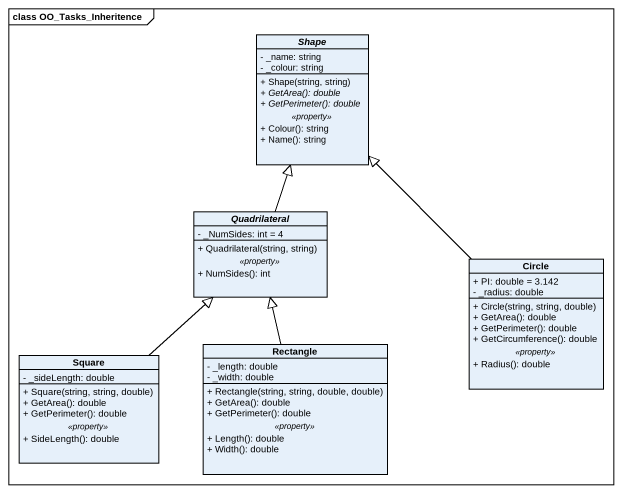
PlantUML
@startuml
mainframe class OO_Tasks_Inheritence
hide circle
hide empty members
skinparam classAttributeIconSize 0
abstract class Shape {
  - _name: string
  - _colour: string
  --
  + Shape(string, string)
  {abstract} + GetArea(): double
  {abstract} + GetPerimeter(): double
  .. <<property>> ..
  + Colour(): string
  + Name(): string
}
abstract class Quadrilateral {
  - _NumSides: int = 4
  --
  + Quadrilateral(string, string)
  .. <<property>> ..
  + NumSides(): int
}
class "Circle" as Circle_ {
  + PI: double = 3.142
  - _radius: double
  --
  + Circle(string, string, double)
  + GetArea(): double
  + GetPerimeter(): double
  + GetCircumference(): double
  .. <<property>> ..
  + Radius(): double
}
class Square {
  - _sideLength: double
  --
  + Square(string, string, double)
  + GetArea(): double
  + GetPerimeter(): double
  .. <<property>> ..
  + SideLength(): double
}
class "Rectangle" as Rectangle_ {
  - _length: double
  - _width: double
  --
  + Rectangle(string, string, double, double)
  + GetArea(): double
  + GetPerimeter(): double
  .. <<property>> ..
  + Length(): double
  + Width(): double
}
Quadrilateral -up-|> Shape
Circle_ -up-|> Shape
Square -up-|> Quadrilateral
Rectangle_ -up-|> Quadrilateral
@enduml
